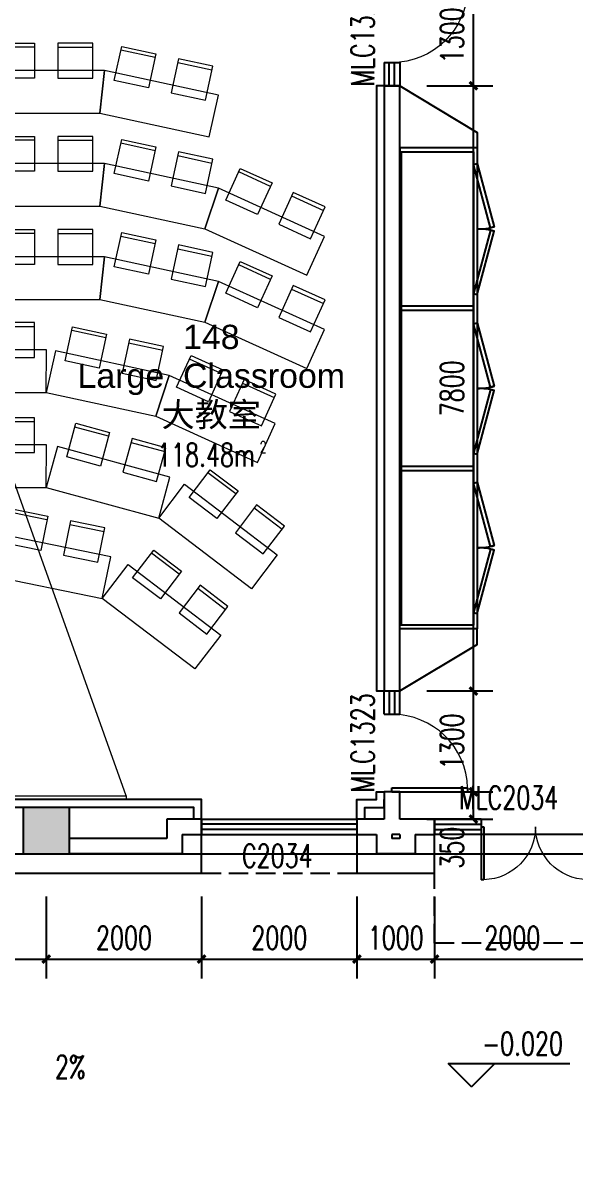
# Model space of a CAD drawing. Header units: inches. Extents: x -97096 to 280004, y -37912 to 97116.
# Drawn here: x -48300 to -41192, y 25900 to 40709 of the extents above; entities that cross this region are included whole.
import ezdxf
from ezdxf.enums import TextEntityAlignment as Align

# ---------------------------------------------------------------- set-up
doc = ezdxf.new("R2010")
doc.units = ezdxf.units.IN
doc.header["$LTSCALE"] = 1000
doc.header["$MEASUREMENT"] = 0
doc.linetypes.add('DASH', pattern=[0.35, 0.25, -0.1])
for name, color, linetype in [('A-DETL-NOTE', 1, 'Continuous'), ('an-furniture', 253, 'Continuous'), ('COLUMN', 2, 'Continuous'), ('DIM_ELEV', 3, 'Continuous'), ('DIM_SYMB', 3, 'Continuous'), ('PUB_DIM', 3, 'Continuous'), ('PUB_HATCH', 253, 'Continuous'), ('PUB_TEXT', 7, 'Continuous'), ('SEE', 5, 'Continuous'), ('SLAB', 60, 'Continuous'), ('SPACE', 7, 'Continuous'), ('SURFACE', 6, 'Continuous'), ('SURFACE-INT', 62, 'Continuous'), ('WALL', 2, 'Continuous'), ('WINDOW', 4, 'Continuous'), ('WINDOW_TEXT', 7, 'Continuous')]:
    doc.layers.add(name, color=color, linetype=linetype)
doc.styles.add('510p-01$0$MRY-Bullet', font='arial.ttf')
doc.styles.add('_TCH_DIM', font='SIMPLEX', dxfattribs={"bigfont": 'GBCBIG'})
doc.styles.add('_TCH_DIM_T3', font='SIMPLEX', dxfattribs={"width": 0.705882, "bigfont": 'GBCBIG'})
doc.styles.add('_TCH_SPACE', font='SIMPLEX', dxfattribs={"bigfont": 'GBCBIG'})
doc.styles.add('_TCH_WINDOW', font='SIMPLEX', dxfattribs={"bigfont": 'GBCBIG'})
doc.dimstyles.new('_TCH_ARCH&&100', dxfattribs={"dimtxt": 297.5, "dimasz": 100, "dimexe": 250, "dimexo": 300, "dimgap": 126.25, "dimtad": 1, "dimdec": 0, "dimzin": 0, "dimdsep": 46, "dimtxsty": '_TCH_DIM_T3', "dimblk": 'ARCHTICK', "dimcen": 0.09, "dimclrt": 7, "dimazin": 2, "dimtfac": 1, "dimtdec": 0, "dimtix": 1, "dimtmove": 2, "dimatfit": 3, "dimfxl": 1, "dimtolj": 1, "dimtzin": 0, "dimarcsym": 0})

# ---------------------------------------------------------------- blocks, each defined once
blk = doc.blocks.new('510p-01$0$material tag')
blk = doc.blocks.new('DESK01')
at = {"linetype": 'Continuous', "lineweight": 0}
for p, q in [((757, 979), (1202, 1049)), ((461, 933), (16, 863))]:
    blk.add_line(p, q, dxfattribs=at)
for points in [[(819, 584), (1264, 654), (1194, 1098), (750, 1029)], [(523, 538), (78, 468), (9, 912), (453, 982)], [(0, 0), (1482, 233), (1397, 776), (-85, 543)]]:
    blk.add_lwpolyline(points, close=True, dxfattribs=at)
blk = doc.blocks.new('desk02')
at = {"linetype": 'Continuous', "lineweight": 0}
for p, q in [((-2150, 4301), (-1710, 4396)), ((-900, 4435), (-1350, 4435)), ((-600, 4435), (-150, 4435)), ((600, 4435), (150, 4435)), ((900, 4435), (1350, 4435)), ((2150, 4301), (1710, 4396)), ((2443, 4237), (2883, 4142)), ((-2150, 3101), (-1710, 3196)), ((-900, 3235), (-1350, 3235)), ((-600, 3235), (-150, 3235)), ((600, 3235), (150, 3235)), ((900, 3235), (1350, 3235)), ((2150, 3101), (1710, 3196)), ((-2443, 3037), (-2883, 2942)), ((2443, 3037), (2883, 2942)), ((-3636, 2641), (-3227, 2828)), ((3636, 2641), (3227, 2828)), ((-3909, 2517), (-4319, 2331)), ((3909, 2517), (4319, 2331)), ((-2150, 1901), (-1710, 1996)), ((-900, 2035), (-1350, 2035)), ((-600, 2035), (-150, 2035)), ((600, 2035), (150, 2035)), ((900, 2035), (1350, 2035)), ((2150, 1901), (1710, 1996)), ((-2443, 1837), (-2883, 1742)), ((2443, 1837), (2883, 1742)), ((-3636, 1441), (-3227, 1628)), ((3636, 1441), (3227, 1628)), ((-3909, 1317), (-4319, 1131)), ((3909, 1317), (4319, 1131)), ((-1517, 688), (-1077, 784)), ((1517, 688), (1077, 784)), ((-1810, 625), (-2250, 529)), ((1810, 625), (2250, 529)), ((-3003, 229), (-2593, 415)), ((3003, 229), (2593, 415)), ((-3276, 105), (-3686, -81)), ((3276, 105), (3686, -81))]:
    blk.add_line(p, q, dxfattribs=at)
at = {"color": 8, "linetype": 'Continuous', "lineweight": 0}
for p, q in [((0, -229), (-1778, -5212)), ((1778, -5212), (0, -229))]:
    blk.add_line(p, q, dxfattribs=at)
at = {"linetype": 'Continuous', "lineweight": 0}
for points in [[(-2065, 3910), (-1625, 4005), (-1721, 4445), (-2161, 4350)], [(-900, 4035), (-1350, 4035), (-1350, 4485), (-900, 4485)], [(-600, 4035), (-150, 4035), (-150, 4485), (-600, 4485)], [(600, 4035), (150, 4035), (150, 4485), (600, 4485)], [(900, 4035), (1350, 4035), (1350, 4485), (900, 4485)], [(2065, 3910), (1625, 4005), (1721, 4445), (2161, 4350)], [(-2358, 3846), (-2798, 3751), (-2893, 4190), (-2454, 4286)], [(2358, 3846), (2798, 3751), (2894, 4190), (2454, 4286)], [(-1441, 3585), (-2849, 3279), (-2966, 3817), (-1500, 4135)], [(0, 3585), (-1441, 3585), (-1500, 4135), (0, 4135)], [(0, 3585), (1441, 3585), (1500, 4135), (0, 4135)], [(1441, 3585), (2849, 3279), (2966, 3817), (1500, 4135)], [(-900, 2835), (-1350, 2835), (-1350, 3285), (-900, 3285)], [(-600, 2835), (-150, 2835), (-150, 3285), (-600, 3285)], [(600, 2835), (150, 2835), (150, 3285), (600, 3285)], [(900, 2835), (1350, 2835), (1350, 3285), (900, 3285)], [(-2065, 2710), (-1625, 2805), (-1721, 3245), (-2161, 3150)], [(2065, 2710), (1625, 2805), (1721, 3245), (2161, 3150)], [(-2358, 2646), (-2798, 2551), (-2893, 2990), (-2454, 3086)], [(2358, 2646), (2798, 2551), (2894, 2990), (2454, 3086)], [(-3471, 2277), (-3061, 2464), (-3247, 2873), (-3657, 2687)], [(-1441, 2385), (-2792, 2092), (-2966, 2617), (-1500, 2935)], [(0, 2385), (-1441, 2385), (-1500, 2935), (0, 2935)], [(0, 2385), (1441, 2385), (1500, 2935), (0, 2935)], [(1441, 2385), (2792, 2092), (2966, 2617), (1500, 2935)], [(3471, 2277), (3061, 2464), (3247, 2873), (3657, 2687)], [(-3744, 2153), (-4153, 1967), (-4340, 2377), (-3930, 2563)], [(-2792, 2092), (-4104, 1495), (-4331, 1996), (-2966, 2617)], [(2792, 2092), (4104, 1495), (4332, 1996), (2966, 2617)], [(3744, 2153), (4154, 1967), (4340, 2377), (3930, 2563)], [(-900, 1635), (-1350, 1635), (-1350, 2085), (-900, 2085)], [(-600, 1635), (-150, 1635), (-150, 2085), (-600, 2085)], [(600, 1635), (150, 1635), (150, 2085), (600, 2085)], [(900, 1635), (1350, 1635), (1350, 2085), (900, 2085)], [(-2065, 1510), (-1625, 1605), (-1721, 2045), (-2161, 1950)], [(2065, 1510), (1625, 1605), (1721, 2045), (2161, 1950)], [(-2358, 1446), (-2798, 1351), (-2893, 1790), (-2454, 1886)], [(2358, 1446), (2798, 1351), (2894, 1790), (2454, 1886)], [(-3471, 1077), (-3061, 1264), (-3247, 1673), (-3657, 1487)], [(-1441, 1185), (-2792, 892), (-2966, 1417), (-1500, 1735)], [(0, 1185), (-1441, 1185), (-1500, 1735), (0, 1735)], [(0, 1185), (1441, 1185), (1500, 1735), (0, 1735)], [(1441, 1185), (2792, 892), (2966, 1417), (1500, 1735)], [(3471, 1077), (3061, 1264), (3247, 1673), (3657, 1487)], [(-3744, 953), (-4153, 767), (-4340, 1177), (-3930, 1363)], [(-2792, 892), (-4104, 295), (-4331, 796), (-2966, 1417)], [(2792, 892), (4104, 295), (4332, 796), (2966, 1417)], [(3744, 953), (4154, 767), (4340, 1177), (3930, 1363)], [(-1432, 297), (-992, 393), (-1087, 832), (-1527, 737)], [(1432, 297), (992, 393), (1088, 832), (1527, 737)], [(-1725, 234), (-2165, 138), (-2260, 578), (-1820, 673)], [(1725, 234), (2165, 138), (2260, 578), (1820, 673)], [(-2837, -135), (-2428, 51), (-2614, 461), (-3024, 275)], [(-750, -15), (-2158, -321), (-2332, 204), (-867, 522)], [(750, -15), (2159, -321), (2333, 204), (867, 522)], [(2837, -135), (2428, 51), (2614, 461), (3024, 275)], [(-3110, -259), (-3520, -445), (-3706, -36), (-3297, 150)], [(-2158, -321), (-3470, -917), (-3698, -417), (-2332, 204)], [(2159, -321), (3471, -917), (3698, -417), (2333, 204)], [(3111, -259), (3520, -445), (3706, -36), (3297, 150)]]:
    blk.add_lwpolyline(points, close=True, dxfattribs=at)
at = {"color": 8, "linetype": 'Continuous', "lineweight": 0}
blk.add_lwpolyline([(200, 71), (200, -229), (-200, -229), (-200, 71)], close=True, dxfattribs=at)
at = {"color": 1, "linetype": 'Continuous', "lineweight": 0}
blk.add_lwpolyline([(1778, -5263), (-1778, -5263), (-1778, -5212), (1778, -5212)], close=True, dxfattribs=at)
for p, rotation in [((-750, -15), 351.0801605432855), ((-750, -1241), 351.0801605432855), ((750, -1241), 335.794439522127), ((-3391, -2544), 28.31898981746182), ((0, -2371), 339.5115896880701), ((-2664, -3579), 28.31898981746182)]:
    blk.add_blockref('DESK01', p, dxfattribs=dict(rotation=rotation))
at = {"xscale": -1}
for p, rotation in [((-746, -1241), 24.20556047787305), ((3391, -2544), 331.6810101825382), ((4, -2371), 20.48841031192988), ((2664, -3579), 331.6810101825382)]:
    blk.add_blockref('DESK01', p, dxfattribs=dict(at, rotation=rotation))
blk = doc.blocks.new('_ArchTick')
at = {"color": 0, "linetype": 'ByBlock', "const_width": 0.4}
blk.add_lwpolyline([(-0.5, -0.5), (0.5, 0.5)], dxfattribs=at)
blk = doc.blocks.new('*D408')
at = {"layer": 'Defpoints', "color": 0, "transparency": 16777216}
for p in [(-43400, 41200), (-42500, 41200), (-43400, 39900)]:
    blk.add_point(p, dxfattribs=at)
at = {"layer": 'PUB_DIM', "color": 0, "lineweight": -2, "transparency": 16777216}
for p, q in [((-43100, 41200), (-42250, 41200)), ((-42500, 39900), (-42500, 41200)), ((-43100, 39900), (-42250, 39900))]:
    blk.add_line(p, q, dxfattribs=at)
at = {"layer": 'PUB_DIM', "color": 0, "lineweight": -2, "transparency": 16777216, "xscale": 100, "yscale": 100, "zscale": 100}
for p, rotation in [((-42500, 41200), 90), ((-42500, 39900), 270)]:
    blk.add_blockref('_ArchTick', p, dxfattribs=dict(at, rotation=rotation))
at = {"layer": 'PUB_DIM', "color": 7, "transparency": 16777216, "insert": (-42775, 40550), "char_height": 297.5, "attachment_point": 5, "rotation": 90, "style": '_TCH_DIM_T3'}
blk.add_mtext('\\A1;1300', dxfattribs=at)
blk = doc.blocks.new('*D409')
at = {"layer": 'Defpoints', "color": 0, "transparency": 16777216}
for p in [(-43400, 39900), (-42500, 39900), (-43400, 32100)]:
    blk.add_point(p, dxfattribs=at)
at = {"layer": 'PUB_DIM', "color": 0, "lineweight": -2, "transparency": 16777216}
for p, q in [((-43100, 39900), (-42250, 39900)), ((-42500, 32100), (-42500, 39900)), ((-43100, 32100), (-42250, 32100))]:
    blk.add_line(p, q, dxfattribs=at)
at = {"layer": 'PUB_DIM', "color": 0, "lineweight": -2, "transparency": 16777216, "xscale": 100, "yscale": 100, "zscale": 100}
for p, rotation in [((-42500, 39900), 90), ((-42500, 32100), 270)]:
    blk.add_blockref('_ArchTick', p, dxfattribs=dict(at, rotation=rotation))
at = {"layer": 'PUB_DIM', "color": 7, "transparency": 16777216, "insert": (-42775, 36000), "char_height": 297.5, "attachment_point": 5, "rotation": 90, "style": '_TCH_DIM_T3'}
blk.add_mtext('\\A1;7800', dxfattribs=at)
blk = doc.blocks.new('*D410')
at = {"layer": 'Defpoints', "color": 0, "transparency": 16777216}
for p in [(-43400, 32100), (-42500, 32100), (-43400, 30800)]:
    blk.add_point(p, dxfattribs=at)
at = {"layer": 'PUB_DIM', "color": 0, "lineweight": -2, "transparency": 16777216}
for p, q in [((-43100, 32100), (-42250, 32100)), ((-42500, 30800), (-42500, 32100)), ((-43100, 30800), (-42250, 30800))]:
    blk.add_line(p, q, dxfattribs=at)
at = {"layer": 'PUB_DIM', "color": 0, "lineweight": -2, "transparency": 16777216, "xscale": 100, "yscale": 100, "zscale": 100}
for p, rotation in [((-42500, 32100), 90), ((-42500, 30800), 270)]:
    blk.add_blockref('_ArchTick', p, dxfattribs=dict(at, rotation=rotation))
at = {"layer": 'PUB_DIM', "color": 7, "transparency": 16777216, "insert": (-42775, 31450), "char_height": 297.5, "attachment_point": 5, "rotation": 90, "style": '_TCH_DIM_T3'}
blk.add_mtext('\\A1;1300', dxfattribs=at)
blk = doc.blocks.new('*D411')
at = {"layer": 'Defpoints', "color": 0, "transparency": 16777216}
for p in [(-43400, 30800), (-42500, 30800), (-43400, 30450)]:
    blk.add_point(p, dxfattribs=at)
at = {"layer": 'PUB_DIM', "color": 0, "lineweight": -2, "transparency": 16777216}
for p, q in [((-43100, 30800), (-42250, 30800)), ((-42500, 30450), (-42500, 30800)), ((-43100, 30450), (-42250, 30450))]:
    blk.add_line(p, q, dxfattribs=at)
at = {"layer": 'PUB_DIM', "color": 0, "lineweight": -2, "transparency": 16777216, "xscale": 100, "yscale": 100, "zscale": 100}
for p, rotation in [((-42500, 30800), 90), ((-42500, 30450), 270)]:
    blk.add_blockref('_ArchTick', p, dxfattribs=dict(at, rotation=rotation))
at = {"layer": 'PUB_DIM', "color": 7, "transparency": 16777216, "insert": (-42775, 30080), "char_height": 297.5, "attachment_point": 5, "rotation": 90, "style": '_TCH_DIM_T3'}
blk.add_mtext('\\A1;350', dxfattribs=at)
blk = doc.blocks.new('*D455')
at = {"layer": 'Defpoints', "color": 0, "transparency": 16777216}
for p in [(-51500, 29750), (-48000, 29750), (-48000, 28644)]:
    blk.add_point(p, dxfattribs=at)
at = {"layer": 'PUB_DIM', "color": 0, "lineweight": -2, "transparency": 16777216}
for p, q in [((-51500, 29450), (-51500, 28394)), ((-48000, 29450), (-48000, 28394)), ((-51500, 28644), (-48000, 28644))]:
    blk.add_line(p, q, dxfattribs=at)
at = {"layer": 'PUB_DIM', "color": 0, "lineweight": -2, "transparency": 16777216, "xscale": 100, "yscale": 100, "zscale": 100}
for p, rotation in [((-51500, 28644), 179.9965675567383), ((-48000, 28644), 359.9965675567383)]:
    blk.add_blockref('_ArchTick', p, dxfattribs=dict(at, rotation=rotation))
at = {"layer": 'PUB_DIM', "color": 7, "transparency": 16777216, "insert": (-49750, 28919), "char_height": 297.5, "attachment_point": 5, "rotation": 359.9966, "style": '_TCH_DIM_T3'}
blk.add_mtext('\\A1;3500', dxfattribs=at)
blk = doc.blocks.new('*D456')
at = {"layer": 'Defpoints', "color": 0, "transparency": 16777216}
for p in [(-48000, 29750), (-46000, 29750), (-46000, 28644)]:
    blk.add_point(p, dxfattribs=at)
at = {"layer": 'PUB_DIM', "color": 0, "lineweight": -2, "transparency": 16777216}
for p, q in [((-48000, 29450), (-48000, 28394)), ((-46000, 29450), (-46000, 28394)), ((-48000, 28644), (-46000, 28644))]:
    blk.add_line(p, q, dxfattribs=at)
at = {"layer": 'PUB_DIM', "color": 0, "lineweight": -2, "transparency": 16777216, "xscale": 100, "yscale": 100, "zscale": 100}
for p, rotation in [((-48000, 28644), 179.9965675567383), ((-46000, 28644), 359.9965675567383)]:
    blk.add_blockref('_ArchTick', p, dxfattribs=dict(at, rotation=rotation))
at = {"layer": 'PUB_DIM', "color": 7, "transparency": 16777216, "insert": (-47000, 28919), "char_height": 297.5, "attachment_point": 5, "rotation": 359.9966, "style": '_TCH_DIM_T3'}
blk.add_mtext('\\A1;2000', dxfattribs=at)
blk = doc.blocks.new('*D457')
at = {"layer": 'Defpoints', "color": 0, "transparency": 16777216}
for p in [(-46000, 29750), (-44000, 29750), (-44000, 28644)]:
    blk.add_point(p, dxfattribs=at)
at = {"layer": 'PUB_DIM', "color": 0, "lineweight": -2, "transparency": 16777216}
for p, q in [((-46000, 29450), (-46000, 28394)), ((-44000, 29450), (-44000, 28394)), ((-46000, 28644), (-44000, 28644))]:
    blk.add_line(p, q, dxfattribs=at)
at = {"layer": 'PUB_DIM', "color": 0, "lineweight": -2, "transparency": 16777216, "xscale": 100, "yscale": 100, "zscale": 100}
for p, rotation in [((-46000, 28644), 179.9965675567384), ((-44000, 28644), 359.9965675567384)]:
    blk.add_blockref('_ArchTick', p, dxfattribs=dict(at, rotation=rotation))
at = {"layer": 'PUB_DIM', "color": 7, "transparency": 16777216, "insert": (-45000, 28919), "char_height": 297.5, "attachment_point": 5, "rotation": 359.9966, "style": '_TCH_DIM_T3'}
blk.add_mtext('\\A1;2000', dxfattribs=at)
blk = doc.blocks.new('*D458')
at = {"layer": 'Defpoints', "color": 0, "transparency": 16777216}
for p in [(-44000, 29750), (-43000, 29749), (-43000, 28644)]:
    blk.add_point(p, dxfattribs=at)
at = {"layer": 'PUB_DIM', "color": 0, "lineweight": -2, "transparency": 16777216}
for p, q in [((-44000, 29450), (-44000, 28394)), ((-43000, 29449), (-43000, 28394)), ((-44000, 28644), (-43000, 28644))]:
    blk.add_line(p, q, dxfattribs=at)
at = {"layer": 'PUB_DIM', "color": 0, "lineweight": -2, "transparency": 16777216, "xscale": 100, "yscale": 100, "zscale": 100}
for p, rotation in [((-44000, 28644), 179.9965675567384), ((-43000, 28644), 359.9965675567385)]:
    blk.add_blockref('_ArchTick', p, dxfattribs=dict(at, rotation=rotation))
at = {"layer": 'PUB_DIM', "color": 7, "transparency": 16777216, "insert": (-43500, 28919), "char_height": 297.5, "attachment_point": 5, "rotation": 359.9966, "style": '_TCH_DIM_T3'}
blk.add_mtext('\\A1;1000', dxfattribs=at)
blk = doc.blocks.new('*D459')
at = {"layer": 'Defpoints', "color": 0, "transparency": 16777216}
for p in [(-43000, 29749), (-41000, 29749), (-41000, 28644)]:
    blk.add_point(p, dxfattribs=at)
at = {"layer": 'PUB_DIM', "color": 0, "lineweight": -2, "transparency": 16777216}
for p, q in [((-43000, 29449), (-43000, 28394)), ((-41000, 29449), (-41000, 28394)), ((-43000, 28644), (-41000, 28644))]:
    blk.add_line(p, q, dxfattribs=at)
at = {"layer": 'PUB_DIM', "color": 0, "lineweight": -2, "transparency": 16777216, "xscale": 100, "yscale": 100, "zscale": 100}
for p, rotation in [((-43000, 28644), 179.9965675567384), ((-41000, 28644), 359.9965675567384)]:
    blk.add_blockref('_ArchTick', p, dxfattribs=dict(at, rotation=rotation))
at = {"layer": 'PUB_DIM', "color": 7, "transparency": 16777216, "insert": (-42000, 28919), "char_height": 297.5, "attachment_point": 5, "rotation": 359.9966, "style": '_TCH_DIM_T3'}
blk.add_mtext('\\A1;2000', dxfattribs=at)
blk = doc.blocks.new('_FZH')
blk.add_lwpolyline([(-0.5, -0.5), (0.5, -0.5), (0.5, 0.5), (-0.5, 0.5)], close=True)
at = {"layer": 'PUB_HATCH'}
blk.add_solid([(-0.5, -0.5), (0.5, -0.5), (-0.5, 0.5), (0.5, 0.5)], dxfattribs=at)
blk = doc.blocks.new('$DorLib2D$00000001')
for p, q in [((0.45, 0.975), (0.5, 0.975)), ((0.45, 0), (0.45, 0.975)), ((0.5, 0), (0.5, 0.975)), ((0.5, 0), (0.45, 0))]:
    blk.add_line(p, q)
at = {"lineweight": 13}
blk.add_arc((0.475, 0), 0.975, 91.4693, 180, dxfattribs=at)
blk = doc.blocks.new('$TCHSYS$WIN2D')
for p, q in [((-0.5, 0.5), (0.5, 0.5)), ((-0.5, 0.5), (-0.5, -0.5)), ((0.5, 0.5), (0.5, -0.5)), ((0.5, 0.1667), (-0.5, 0.1667)), ((0.5, -0.1667), (-0.5, -0.1667)), ((-0.5, -0.5), (0.5, -0.5))]:
    blk.add_line(p, q)
blk = doc.blocks.new('$DorLib2D$00000002')
for p, q in [((-0.5, 0), (-0.5, 0.4875)), ((-0.475, 0.4875), (-0.5, 0.4875)), ((-0.475, 0), (-0.475, 0.4875)), ((0.475, 0), (0.475, 0.4875)), ((0.475, 0.4875), (0.5, 0.4875)), ((0.5, 0), (0.5, 0.4875)), ((-0.5, 0), (-0.475, 0)), ((0.5, 0), (0.475, 0))]:
    blk.add_line(p, q)
at = {"lineweight": 13}
for centre, start, end in [((-0.4875, 0), 0, 88.53072), ((0.4875, 0), 91.46928, 180)]:
    blk.add_arc(centre, 0.4875, start, end, dxfattribs=at)

msp = doc.modelspace()

# ---------------------------------------------------------------- linework, layer by layer
at = {"layer": 'an-furniture'}
for p, q in [((-42450, 39100), (-42450, 32900)), ((-42500, 39050), (-42500, 32950)), ((-42500, 32950), (-43450, 32950)), ((-42450, 32900), (-43450, 32900))]:
    msp.add_line(p, q, dxfattribs=at)
for points in [[(-42450, 39100), (-43450, 39100), (-43450, 39050), (-42500, 39050)], [(-42500, 37058.3), (-43430, 37058.3), (-43430, 37008.3), (-42500, 37008.3)], [(-42500, 34991.7), (-43430, 34991.7), (-43430, 34941.7), (-42500, 34941.7)]]:
    msp.add_lwpolyline(points, dxfattribs=at)
for points in [[(-43450, 39050.2), (-43430, 39050.2), (-43430, 32950.1), (-43450, 32950.1)], [(-42498.3, 38887.1), (-42450, 38900), (-42231.1, 38083), (-42279.4, 38070.1)], [(-42498.3, 37221.3), (-42450, 37208.3), (-42231.1, 38025.4), (-42279.4, 38038.3)], [(-42498.3, 36832.9), (-42450, 36845.8), (-42231.1, 36028.8), (-42279.4, 36015.9)], [(-42498.3, 35167.1), (-42450, 35154.2), (-42231.1, 35971.2), (-42279.4, 35984.1)], [(-42498.3, 34778.7), (-42450, 34791.7), (-42231.1, 33974.6), (-42279.4, 33961.7)], [(-42498.3, 33112.9), (-42450, 33100), (-42231.1, 33917), (-42279.4, 33929.9)]]:
    msp.add_lwpolyline(points, close=True, dxfattribs=at)
for centre, start, end in [((-42450, 38900), 270, 285.00001), ((-42450, 37208.3), 74.99999, 90), ((-42450, 36845.8), 270, 285.00001), ((-42450, 35154.2), 74.99999, 90), ((-42450, 34791.7), 270, 285.00001), ((-42450, 33100), 74.99999, 90)]:
    msp.add_arc(centre, 845.8, start, end, dxfattribs=at)
at = {"layer": 'DIM_ELEV'}
for p, q in [((-42525.4, 27000), (-42825.4, 27300)), ((-42825.4, 27300), (-41260.4, 27300)), ((-42525.4, 27000), (-42225.4, 27300))]:
    msp.add_line(p, q, dxfattribs=at)
at = {"layer": 'DIM_SYMB'}
msp.add_lwpolyline([(-45246.4, 27000, 0, 0, 0), (-49851.9, 27000, 80, 0, 0), (-50151.9, 27000, 0, 0, 0)], format="xyseb", dxfattribs=at)
at = {"layer": 'SEE', "linetype": 'DASH'}
msp.add_line((-46000, 29750), (-44000, 29749.9), dxfattribs=at)
msp.add_lwpolyline([(-41000, 29750), (-41000, 28850), (-43000, 28850), (-43000, 29750)], dxfattribs=at)
at = {"layer": 'SLAB'}
msp.add_lwpolyline([(10489, 49200), (-12200, 49200), (-12200, 48450), (-12800, 48450), (-12800, 60000), (-45700, 60000), (-45700, 48000), (-24250, 48000), (-24250, 42000), (-54700, 42000), (-54700, 30000), (-16750, 30000), (-16750, 24000)], dxfattribs=at)
at = {"layer": 'SURFACE'}
for points in [[(-51500, 30250), (-51500, 29750), (-46000, 29750), (-46000, 30250)], [(-44000, 30250), (-44000, 29750), (-43000, 29750), (-43000, 30250)]]:
    msp.add_lwpolyline(points, dxfattribs=at)
at = {"layer": 'SURFACE-INT'}
for points in [[(-43650, 39900), (-43750, 39900), (-43750, 32100), (-43650, 32100)], [(-43450, 39900), (-42450, 39300), (-42450, 39097.2)], [(-43450, 32100), (-42450, 32700), (-42450, 32900)], [(-46000, 30450), (-46000, 30700), (-51500, 30700), (-51500, 30450)], [(-44000, 30450), (-44000, 30700), (-43750, 30700), (-43750, 30800), (-43650, 30800)], [(-43900, 30450), (-43900, 30600), (-43650, 30600), (-43650, 30700), (-43650, 30700)], [(-46100, 30450), (-46100, 30600), (-51400, 30600), (-51400, 30450)]]:
    msp.add_lwpolyline(points, dxfattribs=at)
at = {"layer": 'WALL'}
for p, q in [((-43650, 39900), (-43650, 32100)), ((-43450, 39900), (-43650, 39900)), ((-43450, 32100), (-43450, 39900)), ((-43650, 32100), (-43450, 32100)), ((-43450, 30800), (-43650, 30800)), ((-43650, 30800), (-43650, 30450)), ((-43450, 30450), (-43450, 30800)), ((-46450, 30450), (-46450, 30200)), ((-46000, 30450), (-46450, 30450)), ((-46000, 30250), (-46000, 30450)), ((-43650, 30450), (-44000, 30450)), ((-44000, 30450), (-44000, 30250)), ((-43650, 30450), (-43650, 30450)), ((-43350, 30450), (-43450, 30450)), ((-43000, 30450), (-43350, 30450)), ((-43000, 30250), (-43000, 30450)), ((-46250, 30250), (-46250, 30000)), ((-46250, 30250), (-46000, 30250)), ((-44000, 30250), (-43750, 30250)), ((-43750, 30250), (-43750, 30000)), ((-43550, 30250), (-43550, 30200)), ((-43450, 30250), (-43550, 30250)), ((-43550, 30250), (-43550, 30250)), ((-43450, 30250), (-43450, 30200)), ((-43250, 30250), (-43000, 30250)), ((-43250, 30250), (-43250, 30000)), ((-46450, 30200), (-47700, 30200)), ((-43450, 30200), (-43550, 30200)), ((-46250, 30000), (-47700, 30000)), ((-43250, 30000), (-43750, 30000))]:
    msp.add_line(p, q, dxfattribs=at)
at = {"layer": 'WINDOW'}
msp.add_line((-41000, 30250), (-42400, 30250), dxfattribs=at)

# ---------------------------------------------------------------- block references
at = {"layer": 'A-DETL-NOTE'}
ref = msp.add_blockref('510p-01$0$material tag', (-226255.5, -39168.9), dxfattribs=dict(at, xscale=3.125, yscale=3.125, zscale=3.125))
ref.add_attrib('ROOM_TAG', '148', dxfattribs={"layer": '0', "height": 312.5, "style": '510p-01$0$MRY-Bullet'}).set_placement((-45875.9, 36663.3), align=Align.MIDDLE_CENTER)
ref.add_attrib('NAME_ENG', 'Large  Classroom', dxfattribs={"layer": '0', "height": 312.5, "style": '510p-01$0$MRY-Bullet'}).set_placement((-45875.9, 36163.3), align=Align.MIDDLE_CENTER)
ref.add_attrib('NAME_CN', '大教室', dxfattribs={"layer": '0', "height": 312.5, "style": '510p-01$0$MRY-Bullet'}).set_placement((-45875.9, 35663.3), align=Align.MIDDLE_CENTER)
at = {"layer": 'an-furniture'}
msp.add_blockref('desk02', (-48750, 35962.6), dxfattribs=at)
at = {"layer": 'COLUMN', "xscale": 600, "yscale": 600, "zscale": 600}
msp.add_blockref('_FZH', (-48000, 30300), dxfattribs=at)
at = {"layer": 'WINDOW'}
for name, p, xscale, yscale, zscale, rotation in [('$DorLib2D$00000001', (-43550, 40700), -1000, 1000, -1000, 270), ('$TCHSYS$WIN2D', (-43550, 40050), 300, -200, 300, 270), ('$TCHSYS$WIN2D', (-43550, 31950), -300, -200, -300, 270), ('$DorLib2D$00000001', (-43550, 31300), 1000, 1000, 1000, 270), ('$TCHSYS$WIN2D', (-42700, 30350), 600, -200, 600, 180), ('$DorLib2D$00000002', (-41700, 30350), -1400, 1400, -1400, 180)]:
    msp.add_blockref(name, p, dxfattribs=dict(at, xscale=xscale, yscale=yscale, zscale=zscale, rotation=rotation))
ref = msp.add_blockref('$TCHSYS$WIN2D', (-45000, 30350), dxfattribs=dict(at, xscale=-2000, yscale=-200, zscale=-2000, rotation=180))
ref.add_attrib('A', 'C2034', (-45480, 29826.2), dxfattribs={"layer": 'WINDOW_TEXT', "height": 297.5, "style": '_TCH_WINDOW', "width": 0.705882})

# ---------------------------------------------------------------- texts
at = {"layer": 'PUB_TEXT', "style": '_TCH_DIM', "width": 0.705882}
for s, p in [('-0.020', (-42390.4, 27405)), ('2%', (-47889.2, 27105))]:
    msp.add_text(s, height=297.5, dxfattribs=at).set_placement(p)
at = {"layer": 'SPACE', "style": '_TCH_SPACE', "width": 0.705882}
for s, height, p in [('118.48m', 297.5, (-46572.7, 34994.6)), ('2', 148.8, (-45252.7, 35169.6))]:
    msp.add_text(s, height=height, dxfattribs=at).set_placement(p)
at = {"layer": 'WINDOW_TEXT', "style": '_TCH_WINDOW', "width": 0.705882}
for p in [(-43776.2, 39890), (-43776.2, 30790)]:
    msp.add_text('MLC1323', height=297.5, rotation=90, dxfattribs=at).set_placement(p)
msp.add_text('MLC2034', height=297.5, dxfattribs=at).set_placement((-42685, 30576.2))

# ---------------------------------------------------------------- dimensions: what is measured, and where the dimension line sits
at = {"layer": 'PUB_DIM'}
for p1, p2, distance, picture, middle in [((-43400, 39900), (-43400, 41200), -900, '*D408', (-42775, 40550)), ((-43400, 32100), (-43400, 39900), -900, '*D409', (-42775, 36000)), ((-43400, 30800), (-43400, 32100), -900, '*D410', (-42775, 31450)), ((-51500, 29750), (-48000, 29749.8), -1105.6, '*D455', (-49750.1, 28919.3)), ((-48000, 29749.8), (-46000, 29749.7), -1105.6, '*D456', (-47000.1, 28919.1)), ((-46000, 29749.7), (-44000, 29749.6), -1105.6, '*D457', (-45000.1, 28919)), ((-44000, 29749.6), (-43000, 29749.5), -1105.6, '*D458', (-43500.1, 28918.9)), ((-43000, 29749.5), (-41000, 29749.4), -1105.6, '*D459', (-42000, 28918.8))]:
    dim = msp.add_aligned_dim(p1=p1, p2=p2, distance=distance, dimstyle='_TCH_ARCH&&100', dxfattribs=at)
    dim.commit()
    dim.dimension.update_dxf_attribs({"geometry": picture, "text_midpoint": middle})
dim = msp.add_linear_dim(base=(-42500, 30800), p1=(-43400, 30450), p2=(-43400, 30800), angle=90, dimstyle='_TCH_ARCH&&100', dxfattribs=at)
dim.commit()
dim.dimension.update_dxf_attribs({"geometry": '*D411', "text_midpoint": (-42775, 30080), "dimtype": 129})

doc.saveas('drawing.dxf')
